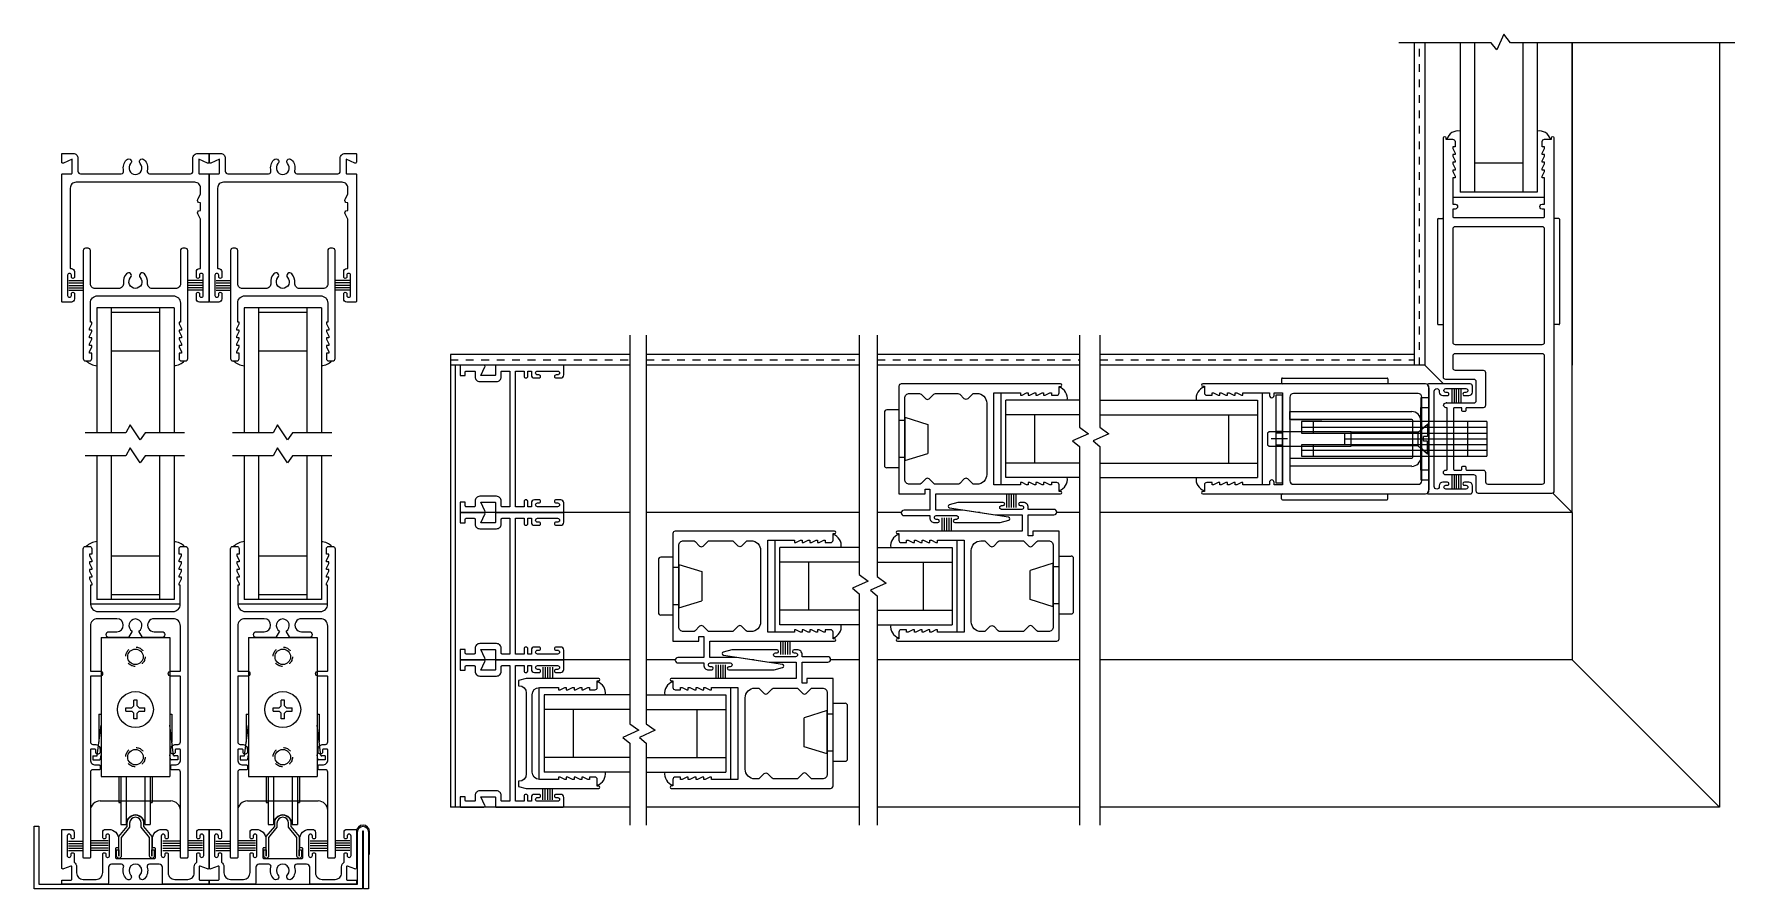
# Model space of a CAD drawing. Extents: x -67 to 139, y -71 to 26.
# Drawn here: x -66.85 to -44.82, y -11.69 to -0.61 of the extents above; entities that cross this region are included whole.
import ezdxf

# ---------------------------------------------------------------- set-up
doc = ezdxf.new("R2010")
doc.units = 0
doc.header["$MEASUREMENT"] = 0
doc.linetypes.add('HIDDEN', pattern=[0.075, 0.05, -0.025])
doc.layers.get('0').update_dxf_attribs({"linetype": 'CONTINUOUS'})
for name, color, linetype in [('DIM', 7, 'CONTINUOUS'), ('FRAME', 1, 'CONTINUOUS'), ('GLASS-VINYL', 7, 'CONTINUOUS'), ('HEM COVER', 4, 'CONTINUOUS'), ('MISC', 7, 'CONTINUOUS'), ('SASH', 5, 'CONTINUOUS'), ('SEAL', 7, 'CONTINUOUS'), ('SILL-PAN', 7, 'CONTINUOUS'), ('VENT', 5, 'CONTINUOUS')]:
    doc.layers.add(name, color=color, linetype=linetype)

# ---------------------------------------------------------------- blocks, each defined once
blk = doc.blocks.new('A$C1D443341')
for p, q in [((0, 0.719), (0, 0.031)), ((0.188, 0.75), (0.031, 0.75)), ((0.188, 0.75), (0.188, 0)), ((0.264, 0.615), (0.188, 0.615)), ((0.264, 0.656), (0.562, 0.563)), ((0.264, 0.656), (0.264, 0.094)), ((0.562, 0.563), (0.562, 0.187)), ((0.188, 0), (0.031, 0)), ((0.264, 0.135), (0.188, 0.135)), ((0.264, 0.094), (0.562, 0.187))]:
    blk.add_line(p, q)
for centre, start, end in [((0.031, 0.719), 90, 180), ((0.031, 0.031), 180, 270)]:
    blk.add_arc(centre, 0.031, start, end)
blk = doc.blocks.new('3006 STD POST-INTERLOCKER')
for points in [[(-2.074, -0.666), (-2.074, -0.58, -0.414214), (-2.043, -0.55), (-1.974, -0.55), (-1.974, -0.58), (-1.954, -0.58), (-1.894, -0.55), (-1.874, -0.55), (-1.874, -0.58), (-1.854, -0.58), (-1.794, -0.55), (-1.774, -0.55), (-1.774, -0.58), (-1.754, -0.58), (-1.694, -0.55), (-1.674, -0.55), (-1.674, -0.58), (-1.654, -0.58), (-1.594, -0.55), (-1.574, -0.55), (-1.574, -0.58), (-1.231, -0.58), (-1.231, 0.61), (-1.574, 0.61), (-1.574, 0.581), (-1.594, 0.581), (-1.654, 0.61), (-1.674, 0.61), (-1.674, 0.581), (-1.694, 0.581), (-1.754, 0.61), (-1.774, 0.61), (-1.774, 0.581), (-1.794, 0.581), (-1.854, 0.61), (-1.874, 0.61), (-1.874, 0.581), (-1.894, 0.581), (-1.954, 0.61), (-1.974, 0.61), (-1.974, 0.581), (-2.043, 0.581, -0.414214), (-2.074, 0.611), (-2.074, 0.696), (-2.094, 0.696, -0.999996), (-2.094, 0.728), (-0.031, 0.728, -0.414214), (0, 0.697), (0, -0.697), (-0.338, -0.697), (-0.338, -0.635), (-0.4, -0.635), (-0.4, -0.908), (-0.066, -0.908, -1), (-0.066, -0.979), (-0.4, -0.979), (-0.4, -1.006, -0.414214), (-0.462, -1.068), (-0.504, -1.068, -1), (-0.504, -1.028), (-0.484, -1.028, 0.999996), (-0.484, -0.979), (-0.744, -0.979, 1.000003), (-0.744, -1.028), (-0.724, -1.028, -0.999994), (-0.724, -1.068), (-1.312, -1.068), (-1.422, -1.039, -0.811415), (-1.42, -1), (-0.828, -0.908), (-0.478, -0.908), (-0.478, -0.697), (-2.094, -0.697, -0.999996), (-2.094, -0.666), (-2.074, -0.666)], [(-0.891, 0.535), (-0.96, 0.604), (-1.012, 0.604, 0.414214), (-1.137, 0.479), (-1.137, -0.447, 0.414214), (-1.012, -0.572), (-0.973, -0.572, 0.198912), (-0.951, -0.563), (-0.891, -0.504, -0.414214), (-0.847, -0.504), (-0.787, -0.563, 0.198912), (-0.765, -0.572), (-0.473, -0.572, 0.198912), (-0.451, -0.563), (-0.391, -0.504, -0.414214), (-0.347, -0.504), (-0.287, -0.563, 0.198912), (-0.265, -0.572), (-0.138, -0.572, 0.414214), (-0.076, -0.51), (-0.076, 0.542, 0.414214), (-0.138, 0.604), (-0.265, 0.604, 0.198912), (-0.287, 0.594), (-0.347, 0.535, -0.414214), (-0.391, 0.535), (-0.451, 0.594, 0.198912), (-0.473, 0.604), (-0.765, 0.604, 0.198912), (-0.787, 0.594), (-0.847, 0.535)]]:
    blk.add_lwpolyline(points, format="xyb")
blk.add_arc((-0.869, 0.557), 0.031, 225.0005, 315.0002)
blk = doc.blocks.new('FW1020 STD SILL')
blk.add_lwpolyline([(0.075, 0.457, 1), (-0.075, 0.457), (-0.075, 0.402), (-0.184, 0.272), (-0.184, 0.03, -1), (-0.244, 0.03), (-0.244, 0.109), (-0.214, 0.109), (-0.214, 0.027), (-0.214, 0.283), (-0.105, 0.413), (-0.105, 0.457, -1), (0.105, 0.457), (0.105, 0.413), (0.214, 0.283), (0.214, 0.027), (0.214, 0.109), (0.244, 0.109), (0.244, 0.03, -1), (0.184, 0.03), (0.184, 0.272), (0.075, 0.402)], format="xyb", close=True)
blk = doc.blocks.new('3046 MS HEAD SINGLE TRACK')
blk.add_lwpolyline([(1.76, 1.095), (1.898, 1.095, -0.414214), (1.908, 1.085), (1.908, 0.982, -0.546624), (1.885, 0.968), (1.773, 1.02), (1.773, 0.842, 0.414214), (1.783, 0.831), (1.898, 0.831, -0.414214), (1.908, 0.822), (1.908, -0.821, -0.414214), (1.898, -0.831), (1.783, -0.831, -0.414214), (1.743, -0.791), (1.743, -0.724, -0.414214), (1.762, -0.704), (1.764, -0.704, -0.414214), (1.783, -0.724), (1.783, -0.745, 0.414214), (1.807, -0.769), (1.808, -0.769, 0.414214), (1.833, -0.745), (1.833, -0.484, 0.414214), (1.808, -0.459), (1.807, -0.459, 0.414214), (1.783, -0.484), (1.783, -0.505, -0.414214), (1.764, -0.524), (1.763, -0.524, -0.414214), (1.743, -0.504), (1.743, -0.437, -0.414214), (1.783, -0.397), (1.788, -0.397, 0.414214), (1.798, -0.387), (1.798, 0.245), (1.76, 0.31, -0.57735), (1.786, 0.355), (1.798, 0.355), (1.798, 0.455), (1.786, 0.455, -0.57735), (1.76, 0.5), (1.798, 0.566), (1.798, 0.646, 0.414214), (1.723, 0.721), (0.185, 0.721, 0.414214), (0.11, 0.646), (0.11, -0.387, 0.414214), (0.12, -0.397), (0.125, -0.397, -0.414214), (0.165, -0.437), (0.165, -0.504, -0.414214), (0.145, -0.524), (0.144, -0.524, -0.414214), (0.125, -0.505), (0.125, -0.484, 0.414214), (0.1, -0.459), (0.099, -0.459, 0.414214), (0.075, -0.484), (0.075, -0.745, 0.414214), (0.099, -0.769), (0.1, -0.769, 0.414214), (0.125, -0.745), (0.125, -0.724, -0.414214), (0.144, -0.704), (0.145, -0.704, -0.414214), (0.165, -0.724), (0.165, -0.791, -0.414214), (0.125, -0.831), (0.01, -0.831, -0.414214), (0, -0.821), (0, 0.822, -0.414214), (0.01, 0.831), (0.125, 0.831, 0.414214), (0.135, 0.842), (0.135, 1.02), (0.023, 0.968, -0.546624), (0, 0.982), (0, 1.085, -0.414214), (0.01, 1.095), (0.148, 1.095, -0.414214), (0.21, 1.033), (0.21, 0.863, 0.414214), (0.241, 0.831), (0.771, 0.831, 0.485225), (0.801, 0.87, -0.250378), (0.839, 1.013, -0.505732), (0.896, 1.007), (0.897, 1.006, -0.327538), (0.892, 0.963, 0.652778), (0.954, 0.823, 0.652778), (1.016, 0.963, -0.327538), (1.011, 1.006), (1.012, 1.007, -0.505732), (1.069, 1.013, -0.250378), (1.107, 0.87, 0.485225), (1.137, 0.831), (1.667, 0.831, 0.414214), (1.698, 0.863), (1.698, 1.033, -0.414214)], format="xyb", close=True)
blk = doc.blocks.new('3741 SINGLE TRACK SILL')
blk.add_lwpolyline([(0.518, 0), (0.364, 0, -0.414214), (0.354, 0.01), (0.354, 0.22, 0.414214), (0.314, 0.26), (0.255, 0.26), (0.187, 0.26, 0.499657), (0.158, 0.22, -0.259642), (0.123, 0.07, -1), (0.067, 0.12, 2.247229), (-0.057, 0.12, -1), (-0.113, 0.07, -0.259642), (-0.148, 0.22, 0.499657), (-0.177, 0.26), (-0.254, 0.26), (-0.304, 0.26, 0.414214), (-0.344, 0.22), (-0.344, 0.02, -0.414214), (-0.364, 0), (-0.513, 0), (-0.584, 0), (-0.939, 0, -0.414214), (-0.949, 0.01), (-0.949, 0.044, -0.414214), (-0.939, 0.054), (-0.829, 0.054, 0.414214), (-0.819, 0.064), (-0.819, 0.225, 0.528549), (-0.833, 0.235), (-0.927, 0.198, -0.528549), (-0.949, 0.212), (-0.949, 0.302), (-0.949, 0.7, -0.414214), (-0.939, 0.71), (-0.829, 0.71, -0.414214), (-0.789, 0.67), (-0.789, 0.608, -0.414214), (-0.809, 0.588), (-0.81, 0.588, -0.414214), (-0.829, 0.608), (-0.829, 0.624, 0.414214), (-0.854, 0.648), (-0.855, 0.648, 0.414214), (-0.879, 0.624), (-0.879, 0.373, 0.414214), (-0.855, 0.348), (-0.854, 0.348, 0.414214), (-0.829, 0.373), (-0.829, 0.389, -0.414214), (-0.81, 0.408), (-0.809, 0.408, -0.414214), (-0.789, 0.388), (-0.789, 0.285, -0.250492), (-0.757, 0.225), (-0.757, 0.147, 0.414214), (-0.672, 0.062), (-0.58, 0.062), (-0.504, 0.062, 0.406851), (-0.419, 0.15), (-0.419, 0.334), (-0.419, 0.388, -0.414214), (-0.399, 0.408), (-0.398, 0.408, -0.414214), (-0.379, 0.389), (-0.379, 0.373, 0.414214), (-0.355, 0.348), (-0.354, 0.348, 0.414214), (-0.329, 0.373), (-0.329, 0.624, 0.414214), (-0.354, 0.648), (-0.355, 0.648, 0.414214), (-0.379, 0.624), (-0.379, 0.608, -0.414214), (-0.398, 0.588), (-0.399, 0.588, -0.414214), (-0.419, 0.608), (-0.419, 0.67, -0.414214), (-0.379, 0.71), (-0.356, 0.71), (-0.339, 0.71, -0.414214), (-0.214, 0.585), (-0.214, 0.48, -0.414214), (-0.224, 0.47), (-0.244, 0.47, 0.414214), (-0.254, 0.46), (-0.254, 0.345, 0.414214), (-0.244, 0.335), (0.254, 0.335, 0.414214), (0.264, 0.345), (0.264, 0.46, 0.414214), (0.254, 0.47), (0.234, 0.47, -0.414214), (0.224, 0.48), (0.224, 0.585, -0.414214), (0.349, 0.71), (0.356, 0.71), (0.389, 0.71, -0.414214), (0.429, 0.67), (0.429, 0.608, -0.414214), (0.409, 0.588), (0.408, 0.588, -0.414214), (0.389, 0.608), (0.389, 0.624, 0.414214), (0.364, 0.648), (0.363, 0.648, 0.414214), (0.339, 0.624), (0.339, 0.373, 0.414214), (0.363, 0.348), (0.364, 0.348, 0.414214), (0.389, 0.373), (0.389, 0.389, -0.414214), (0.408, 0.408), (0.409, 0.408, -0.414214), (0.429, 0.388), (0.429, 0.334), (0.429, 0.147, 0.414214), (0.514, 0.062), (0.584, 0.062), (0.682, 0.062, 0.414214), (0.767, 0.147), (0.767, 0.225, -0.250492), (0.799, 0.285), (0.799, 0.388, -0.414214), (0.819, 0.408), (0.819, 0.408, -0.414214), (0.839, 0.389), (0.839, 0.373, 0.414214), (0.863, 0.348), (0.864, 0.348, 0.414214), (0.889, 0.373), (0.889, 0.624, 0.414214), (0.864, 0.648), (0.863, 0.648, 0.414214), (0.839, 0.624), (0.839, 0.608, -0.414214), (0.819, 0.588), (0.818, 0.588, -0.414214), (0.799, 0.608), (0.799, 0.67, -0.414214), (0.839, 0.71), (0.949, 0.71, -0.414214), (0.959, 0.7), (0.959, 0.302), (0.959, 0.212, -0.528549), (0.937, 0.198), (0.843, 0.235, 0.528549), (0.829, 0.225), (0.829, 0.064, 0.414214), (0.839, 0.054), (0.949, 0.054, -0.414214), (0.959, 0.044), (0.959, 0.01, -0.414214), (0.949, 0), (0.614, 0)], format="xyb", close=True)
blk = doc.blocks.new('3709 B-RAIL')
blk.add_line((-0.458, -2.273), (0.458, -2.273))
blk.add_lwpolyline([(0.489, 0.087), (0.242, 0.087, 1.000001), (0.242, -0.081), (0.343, -0.081, -1), (0.343, -0.156), (0.09, -0.156), (0.042, -0.073, 0.767327), (0, 0.084, 0.767327), (-0.042, -0.073), (-0.09, -0.156), (-0.342, -0.156, -1), (-0.342, -0.081), (-0.241, -0.081, 0.999999), (-0.241, 0.087), (-0.489, 0.087, 0.414214), (-0.583, -0.007), (-0.583, -0.583, 0.414214), (-0.573, -0.593), (-0.456, -0.593, -1), (-0.456, -0.655), (-0.573, -0.655, 0.414214), (-0.583, -0.665), (-0.583, -1.441), (-0.583, -1.485), (-0.583, -1.509, 0.414214), (-0.552, -1.54), (-0.525, -1.54, -0.414214), (-0.458, -1.607), (-0.458, -1.639, -0.414214), (-0.484, -1.665), (-0.489, -1.665, -0.414214), (-0.515, -1.639), (-0.515, -1.612, 0.414214), (-0.525, -1.602), (-0.573, -1.602, 0.414214), (-0.583, -1.612), (-0.583, -1.74, 0.414214), (-0.516, -1.807), (-0.477, -1.807), (-0.468, -1.807, -0.414214), (-0.458, -1.817), (-0.458, -1.859, -0.414214), (-0.468, -1.869), (-0.552, -1.869, 0.414214), (-0.583, -1.9), (-0.583, -1.917), (-0.583, -1.967), (-0.583, -3.003, -0.414214), (-0.593, -3.013), (-0.667, -3.013, -0.414214), (-0.677, -3.003), (-0.677, 0.993, -0.414214), (-0.646, 1.024), (-0.595, 1.024, -0.414214), (-0.565, 0.994), (-0.565, 0.924), (-0.595, 0.924), (-0.595, 0.904), (-0.565, 0.844), (-0.565, 0.824), (-0.595, 0.824), (-0.595, 0.804), (-0.565, 0.744), (-0.565, 0.724), (-0.595, 0.724), (-0.595, 0.704), (-0.565, 0.644), (-0.565, 0.624), (-0.595, 0.624), (-0.595, 0.604), (-0.565, 0.544), (-0.565, 0.524), (-0.58, 0.524), (-0.58, 0.275, 0.414214), (-0.486, 0.181), (0, 0.181), (0.486, 0.181, 0.414214), (0.58, 0.275), (0.58, 0.524), (0.565, 0.524), (0.565, 0.544), (0.595, 0.604), (0.595, 0.624), (0.565, 0.624), (0.565, 0.644), (0.595, 0.704), (0.595, 0.724), (0.565, 0.724), (0.565, 0.744), (0.595, 0.804), (0.595, 0.824), (0.565, 0.824), (0.565, 0.844), (0.595, 0.904), (0.595, 0.924), (0.565, 0.924), (0.565, 0.994, -0.414214), (0.595, 1.024), (0.646, 1.024, -0.414214), (0.677, 0.993), (0.677, -3.003, -0.414214), (0.667, -3.013), (0.593, -3.013, -0.414214), (0.583, -3.003), (0.583, -1.9, 0.414214), (0.552, -1.869), (0.468, -1.869, -0.414214), (0.458, -1.859), (0.458, -1.817, -0.414214), (0.468, -1.807), (0.477, -1.807), (0.516, -1.807, 0.414214), (0.583, -1.74), (0.583, -1.612, 0.414214), (0.573, -1.602), (0.525, -1.602, 0.414214), (0.515, -1.612), (0.515, -1.639, -0.414214), (0.489, -1.665), (0.484, -1.665, -0.414214), (0.458, -1.639), (0.458, -1.607, -0.414214), (0.525, -1.54), (0.552, -1.54, 0.414214), (0.583, -1.509), (0.583, -0.665, 0.414214), (0.573, -0.655), (0.456, -0.655, -1), (0.456, -0.593), (0.573, -0.593, 0.414214), (0.583, -0.583), (0.583, -0.007, 0.414214)], format="xyb", close=True)
for centre, start, end in [((-0.458, -2.398), 90, 180), ((0.458, -2.398), 0, 90)]:
    blk.add_arc(centre, 0.125, start, end)
blk = doc.blocks.new('3004 STD TOP-RAIL')
at = {"color": 5}
blk.add_lwpolyline([(-0.116, 0.106), (-0.116, 0.106, 0.216769), (-0.156, -0.018, -0.448133), (-0.218, -0.087), (-0.521, -0.087, -0.414214), (-0.583, -0.025), (-0.583, 0.405, 0.414214), (-0.614, 0.436), (-0.646, 0.436, 0.414214), (-0.677, 0.405), (-0.677, -0.993, 0.414214), (-0.646, -1.024), (-0.596, -1.024, 0.414214), (-0.565, -0.993), (-0.565, -0.924), (-0.595, -0.924), (-0.595, -0.904), (-0.565, -0.844), (-0.565, -0.824), (-0.595, -0.824), (-0.595, -0.804), (-0.565, -0.744), (-0.565, -0.724), (-0.595, -0.724), (-0.595, -0.704), (-0.565, -0.644), (-0.565, -0.624), (-0.595, -0.624), (-0.595, -0.604), (-0.565, -0.544), (-0.565, -0.524), (-0.583, -0.524), (-0.583, -0.275, -0.414214), (-0.489, -0.181), (0, -0.181), (0.489, -0.181, -0.414214), (0.583, -0.275), (0.583, -0.524), (0.565, -0.524), (0.565, -0.544), (0.595, -0.604), (0.595, -0.624), (0.565, -0.624), (0.565, -0.644), (0.595, -0.704), (0.595, -0.724), (0.565, -0.724), (0.565, -0.744), (0.595, -0.804), (0.595, -0.824), (0.565, -0.824), (0.565, -0.844), (0.595, -0.904), (0.595, -0.924), (0.565, -0.924), (0.565, -0.993, 0.414214), (0.596, -1.024), (0.646, -1.024, 0.414214), (0.677, -0.993), (0.677, 0.405, 0.414214), (0.646, 0.436), (0.614, 0.436, 0.414214), (0.583, 0.405), (0.583, -0.025, -0.414214), (0.521, -0.087), (0.218, -0.087, -0.448133), (0.156, -0.018, 0.216769), (0.116, 0.106, 0.999998), (0.062, 0.057, -0.651692), (0, -0.084, -0.651692), (-0.062, 0.057, 0.999998), (-0.116, 0.106), (-0.116, 0.106)], format="xyb", dxfattribs=at)
blk = doc.blocks.new('A$C27021910')
blk.add_lwpolyline([(1.364, 0.239), (1.364, 0.499, 1), (1.314, 0.499), (1.314, 0.479, -1.000009), (1.274, 0.479), (1.274, 0.538, -0.414214), (1.32, 0.584), (1.395, 0.584, -0.414214), (1.426, 0.553), (1.426, 0.015, -0.650938), (1.401, 0.004, 0.186452), (1.359, 0.02), (0.713, 0.02), (0.067, 0.02, 0.186452), (0.025, 0.004, -0.650938), (0, 0.015), (0, 0.553, -0.414214), (0.031, 0.584), (0.106, 0.584, -0.414214), (0.152, 0.538), (0.152, 0.479, -1.000009), (0.112, 0.479), (0.112, 0.499, 1), (0.062, 0.499), (0.062, 0.239, 1), (0.112, 0.239), (0.112, 0.259, -1.000009), (0.152, 0.259), (0.152, 0.2, -0.414214), (0.106, 0.154), (0.095, 0.154, 1), (0.095, 0.088), (1.331, 0.088, 1), (1.331, 0.154), (1.32, 0.154, -0.414214), (1.274, 0.2), (1.274, 0.259, -1.000009), (1.314, 0.259), (1.314, 0.239, 1), (1.364, 0.239)], format="xyb")
blk = doc.blocks.new('A$C0C6B714B')
at = {"layer": 'SEAL'}
for p, q in [((0.0611, 0.1087), (0.0176, 0.1087)), ((0.0611, 0.1012), (0.0176, 0.1012)), ((0.0611, 0.0937), (0.0176, 0.0937)), ((0.0611, 0.0862), (0.0176, 0.0862)), ((0.0611, 0.0787), (0.0176, 0.0787)), ((0.3402, 0.1087), (0.2967, 0.1087)), ((0.3402, 0.1012), (0.2967, 0.1012)), ((0.3402, 0.0937), (0.2967, 0.0937)), ((0.3402, 0.0862), (0.2967, 0.0862)), ((0.3402, 0.0787), (0.2967, 0.0787))]:
    blk.add_line(p, q, dxfattribs=at)
at = {"layer": 'SASH', "xscale": 0.25, "yscale": 0.25, "zscale": 0.25}
blk.add_blockref('A$C27021910', (0, 0), dxfattribs=at)
blk = doc.blocks.new('STD ROLLER(1070SERIES)_FW-1040')
for p, q in [((-0.445, 2.299), (-0.445, 0.499)), ((-0.445, 2.299), (0.445, 2.299)), ((0.445, 2.299), (0.445, 0.499)), ((-0.123, 1.389), (-0.048, 1.389)), ((-0.123, 1.344), (-0.123, 1.389)), ((-0.123, 1.344), (-0.048, 1.344)), ((-0.048, 1.389), (-0.022, 1.414)), ((-0.022, 1.318), (-0.048, 1.344)), ((-0.022, 1.414), (-0.022, 1.489)), ((0.022, 1.489), (-0.022, 1.489)), ((0.022, 1.414), (0.022, 1.489)), ((0.048, 1.389), (0.022, 1.414)), ((0.022, 1.318), (0.048, 1.344)), ((0.048, 1.389), (0.123, 1.389)), ((0.048, 1.344), (0.123, 1.344)), ((0.123, 1.344), (0.123, 1.389)), ((-0.494, 0.772), (-0.445, 1.164)), ((-0.472, 1.306), (-0.472, 0.944)), ((-0.022, 1.244), (-0.022, 1.318)), ((0.022, 1.244), (-0.022, 1.244)), ((0.022, 1.244), (0.022, 1.318)), ((0.494, 0.772), (0.445, 1.164)), ((0.473, 1.306), (0.473, 0.944)), ((-0.55, 0.764), (-0.55, 0.714)), ((-0.55, 0.764), (-0.504, 0.764)), ((-0.55, 0.714), (-0.462, 0.714)), ((-0.452, 0.722), (-0.445, 0.777)), ((0.452, 0.722), (0.445, 0.777)), ((0.55, 0.714), (0.462, 0.714)), ((0.55, 0.764), (0.504, 0.764)), ((0.55, 0.764), (0.55, 0.714)), ((-0.445, 0.499), (0.445, 0.499)), ((-0.217, 0.499), (-0.217, 0.162)), ((-0.19, 0.499), (-0.19, -0.122)), ((-0.122, 0.499), (-0.122, -0.122)), ((0.122, 0.499), (0.122, -0.122)), ((0.19, 0.499), (0.19, -0.122)), ((0.217, 0.499), (0.217, 0.162)), ((-0.217, 0.162), (-0.19, 0.162)), ((0.19, 0.162), (0.217, 0.162)), ((-0.19, -0.122), (-0.122, -0.122)), ((0.122, -0.122), (0.19, -0.122))]:
    blk.add_line(p, q)
at = {"color": 7}
for p, q in [((-0.472, 1.306), (-0.445, 1.306)), ((0.445, 1.306), (0.473, 1.306))]:
    blk.add_line(p, q, dxfattribs=at)
at = {"linetype": 'HIDDEN'}
for centre in [(0, 2.049), (0, 0.749)]:
    blk.add_circle(centre, 0.125, dxfattribs=at)
for centre, radius in [((0, 2.049), 0.1), ((0, 1.366), 0.232), ((0, 0.749), 0.1)]:
    blk.add_circle(centre, radius)
for centre, radius, start, end in [((-0.504, 0.774), 0.01, 270, 352.875), ((-0.462, 0.724), 0.01, 270, 352.875), ((0.462, 0.724), 0.01, 187.125, 270), ((0.504, 0.774), 0.01, 187.125, 270), ((0, -0.122), 0.122, 0, 180)]:
    blk.add_arc(centre, radius, start, end)
blk = doc.blocks.new('3048 INT JAMB')
blk.add_lwpolyline([(-0.075, 0.879), (-0.075, -0.879), (-0.175, -0.879, -0.4142136), (-0.185, -0.869), (-0.185, -0.804, 0.4142136), (-0.245, -0.744), (-0.463, -0.744, 0.4142136), (-0.523, -0.804), (-0.523, -0.869, -0.4142136), (-0.533, -0.879), (-0.64, -0.879, -0.4142136), (-0.65, -0.869), (-0.65, -0.829, 0.4142136), (-0.66, -0.819), (-0.708, -0.819, 0.4142136), (-0.718, -0.829), (-0.718, -0.944, 0.4142136), (-0.708, -0.954), (-0.411, -0.954, 0.5466243), (-0.3965, -0.9313), (-0.448, -0.819), (-0.27, -0.819, -0.4142136), (-0.26, -0.829), (-0.26, -0.944, 0.4142136), (-0.25, -0.954), (0.615, -0.954, 0.4142136), (0.625, -0.944), (0.625, -0.829, 0.4142136), (0.585, -0.789), (0.525, -0.789, 0.4142136), (0.505, -0.809), (0.505, -0.809, 0.4142136), (0.525, -0.829), (0.5455, -0.829, -0.4142136), (0.57, -0.8535), (0.57, -0.8545, -0.4142136), (0.5455, -0.879), (0.2845, -0.879, -0.4142136), (0.26, -0.8545), (0.26, -0.8535, -0.4142136), (0.2845, -0.829), (0.305, -0.829, 0.4142136), (0.325, -0.809), (0.325, -0.8085, 0.4142136), (0.3055, -0.789), (0.245, -0.789, 0.4142136), (0.205, -0.829), (0.205, -0.879), (0.16, -0.879), (0.16, -0.814, 0.4142136), (0.135, -0.789), (0.1345, -0.789, 0.4142136), (0.11, -0.8135), (0.11, -0.879), (0, -0.879), (0, 0.879), (0.11, 0.879), (0.11, 0.8135, 0.4142136), (0.1345, 0.789), (0.135, 0.789, 0.4142136), (0.16, 0.814), (0.16, 0.879), (0.205, 0.879), (0.205, 0.829, 0.4142136), (0.245, 0.789), (0.3055, 0.789, 0.4142136), (0.325, 0.8085), (0.325, 0.809, 0.4142136), (0.305, 0.829), (0.2845, 0.829, -0.4142136), (0.26, 0.8535), (0.26, 0.8545, -0.4142136), (0.2845, 0.879), (0.5455, 0.879, -0.4142136), (0.57, 0.8545), (0.57, 0.8535, -0.4142136), (0.5455, 0.829), (0.525, 0.829, 0.4142136), (0.505, 0.809, 0.4142136), (0.525, 0.789), (0.585, 0.789, 0.4142136), (0.625, 0.829), (0.625, 0.944, 0.4142136), (0.615, 0.954), (-0.25, 0.954, 0.4142136), (-0.26, 0.944), (-0.26, 0.829, -0.4142136), (-0.27, 0.819), (-0.448, 0.819), (-0.3965, 0.9313, 0.5466243), (-0.411, 0.954), (-0.708, 0.954, 0.4142136), (-0.718, 0.944), (-0.718, 0.829, 0.4142136), (-0.708, 0.819), (-0.66, 0.819, 0.4142136), (-0.65, 0.829), (-0.65, 0.869, -0.4142136), (-0.64, 0.879), (-0.533, 0.879, -0.4142136), (-0.523, 0.869), (-0.523, 0.804, 0.4142136), (-0.463, 0.744), (-0.245, 0.744, 0.4142136), (-0.185, 0.804), (-0.185, 0.869, -0.4142136), (-0.175, 0.879)], format="xyb", close=True)
blk = doc.blocks.new('Archetype-Narrow-Latch_Lead-Stile')
at = {"color": 7, "linetype": 'Continuous', "lineweight": 15}
for p, q in [((-2.162, 0.778), (-2.162, 0.723)), ((-2.152, 0.788), (-2.037, 0.788)), ((-2.037, 0.788), (-0.912, 0.788)), ((-0.912, 0.788), (-0.797, 0.788)), ((-0.787, 0.778), (-0.787, 0.723)), ((-0.254, 0.53), (-0.36, 0.53)), ((-0.36, 0.53), (-0.36, 0.405)), ((-0.254, 0.405), (-0.254, 0.53)), ((-2.055, 0.25), (-2.055, 0.355)), ((-2.055, 0.355), (-0.478, 0.355)), ((-0.478, 0.25), (-2.055, 0.25)), ((-2.04, 0.25), (-1.641, 0.25)), ((0.497, 0.225), (-1.903, 0.225)), ((-1.903, 0.225), (-1.903, 0.075)), ((-1.753, 0.225), (-1.753, 0.075)), ((-0.465, -0.237), (-0.465, 0.236)), ((-0.36, 0.405), (-0.254, 0.405)), ((-0.36, -0.405), (-0.36, 0.405)), ((-0.254, -0.405), (-0.254, 0.405)), ((0.248, -0.225), (0.248, 0.225)), ((0.497, 0.225), (0.497, -0.225)), ((-1.903, 0.15), (0.497, 0.15)), ((-1.903, 0.075), (0.497, 0.075)), ((0.497, -0.075), (-1.903, -0.075)), ((-1.903, -0.075), (-1.903, -0.225)), ((0.497, -0.15), (-1.903, -0.15)), ((-1.753, -0.075), (-1.753, -0.225)), ((-1.35, 0), (0.497, 0)), ((-2.055, -0.25), (-0.478, -0.25)), ((-2.055, -0.25), (-2.055, -0.355)), ((-0.478, -0.355), (-2.055, -0.355)), ((-2.04, -0.25), (-1.641, -0.25)), ((-1.903, -0.225), (0.497, -0.225)), ((-0.254, -0.405), (-0.36, -0.405)), ((-0.36, -0.405), (-0.36, -0.53)), ((-0.254, -0.53), (-0.254, -0.405)), ((-0.36, -0.53), (-0.254, -0.53)), ((-2.162, -0.778), (-2.162, -0.723)), ((-2.152, -0.788), (-2.037, -0.788)), ((-2.037, -0.788), (-0.912, -0.788)), ((-0.912, -0.788), (-0.797, -0.788)), ((-0.787, -0.778), (-0.787, -0.723))]:
    blk.add_line(p, q, dxfattribs=at)
at = {"ltscale": 0.3}
blk.add_line((-2.088, 0), (-2.298, 0), dxfattribs=at)
at = {"ltscale": 0.5}
for p, q in [((-2.149, 0.095), (-2.238, 0.095)), ((-2.223, 0.08), (-2.238, 0.095)), ((-2.223, 0.08), (-2.163, 0.08)), ((-2.163, 0.08), (-2.149, 0.095)), ((-0.347, 0.125), (-0.254, 0.205)), ((-2.238, -0.095), (-2.223, -0.08)), ((-2.149, -0.095), (-2.238, -0.095)), ((-2.163, -0.08), (-2.223, -0.08)), ((-2.149, -0.095), (-2.163, -0.08)), ((-0.254, -0.206), (-0.347, -0.125))]:
    blk.add_line(p, q, dxfattribs=at)
for p, q in [((-1.35, 0.075), (-1.35, -0.075)), ((-0.394, 0.089), (-1.263, 0.089)), ((-0.394, 0.089), (-0.272, 0.192)), ((-0.394, -0.089), (-0.394, 0.089)), ((-0.325, -0.03), (-0.325, 0.03)), ((-0.272, 0.03), (-0.325, 0.03)), ((-0.272, 0.192), (-0.272, 0.03)), ((-0.394, -0.089), (-1.263, -0.089)), ((-0.394, -0.089), (-0.272, -0.193)), ((-0.272, -0.03), (-0.325, -0.03)), ((-0.272, -0.193), (-0.272, -0.03))]:
    blk.add_line(p, q)
at = {"color": 5}
for points in [[(-2.863, -0.565), (-2.883, -0.565), (-2.943, -0.595), (-2.963, -0.595), (-2.963, -0.565), (-2.983, -0.565), (-3.043, -0.595), (-3.063, -0.595), (-3.063, -0.565), (-3.132, -0.565, 0.414214), (-3.163, -0.596), (-3.163, -0.681), (-3.183, -0.681, 0.999996), (-3.183, -0.713), (-3.163, -0.713), (-0.3, -0.713, 0.414214), (-0.254, -0.667), (-0.254, 0.667, 0.414214), (-0.3, 0.713), (-3.163, 0.713), (-3.183, 0.713, 0.999996), (-3.183, 0.681), (-3.163, 0.681), (-3.163, 0.596, 0.414214), (-3.132, 0.565), (-3.063, 0.565), (-3.063, 0.595), (-3.043, 0.595), (-2.983, 0.565), (-2.963, 0.565), (-2.963, 0.595), (-2.943, 0.595), (-2.883, 0.565), (-2.863, 0.565), (-2.863, 0.595), (-2.843, 0.595), (-2.783, 0.565), (-2.763, 0.565), (-2.763, 0.595), (-2.743, 0.595), (-2.683, 0.565), (-2.663, 0.565), (-2.663, 0.595), (-2.32, 0.595), (-2.32, 0.563, 1.000005), (-2.259, 0.563), (-2.259, 0.595), (-2.149, 0.595), (-2.149, -0.595), (-2.259, -0.595), (-2.259, -0.563, 0.999996), (-2.32, -0.563), (-2.32, -0.595), (-2.663, -0.595), (-2.663, -0.565), (-2.683, -0.565), (-2.743, -0.595), (-2.763, -0.595), (-2.763, -0.565), (-2.783, -0.565), (-2.843, -0.595), (-2.863, -0.595)], [(-0.394, -0.588, 0.414214), (-0.348, -0.542), (-0.348, 0.542, 0.414214), (-0.394, 0.588), (-2.008, 0.588, 0.414214), (-2.055, 0.542), (-2.055, -0.542, 0.414214), (-2.008, -0.588)]]:
    blk.add_lwpolyline(points, format="xyb", close=True, dxfattribs=at)
for points in [[(-2.149, 0.568), (-2.238, 0.568), (-2.238, -0.568), (-2.149, -0.568)], [(-2.325, -0.093), (-1.263, -0.093), (-1.263, 0.093), (-2.325, 0.093), (-2.343, 0.075), (-2.343, -0.075)]]:
    blk.add_lwpolyline(points, close=True)
at = {"color": 7, "linetype": 'Continuous', "lineweight": 15}
for centre, radius, start, end in [((-2.152, 0.778), 0.01, 90, 180), ((-2.152, 0.723), 0.01, 180, 270), ((-0.797, 0.778), 0.01, 0, 90), ((-0.797, 0.723), 0.01, 270, 0), ((-0.478, 0.236), 0.118, 360, 90), ((-0.478, 0.236), 0.0135, 360, 90), ((-0.478, -0.237), 0.119, 270, 360), ((-0.478, -0.237), 0.0135, 270, 360), ((-2.152, -0.723), 0.01, 90, 180), ((-2.152, -0.778), 0.01, 180, 270), ((-0.797, -0.723), 0.01, 360, 90), ((-0.797, -0.778), 0.01, 270, 360)]:
    blk.add_arc(centre, radius, start, end, dxfattribs=at)

msp = doc.modelspace()

# ---------------------------------------------------------------- linework, layer by layer
for q in [(-46.9314, -0.72712), (-46.9314, -8.71951)]:
    msp.add_line((-46.9314, -6.81151), q)
at = {"color": 7, "linetype": 'Continuous', "lineweight": 15}
for p, q in [((-48.67539, -3.01238), (-48.67539, -3.12738)), ((-48.66539, -3.00238), (-48.61039, -3.00238)), ((-47.10539, -3.00238), (-47.16039, -3.00238)), ((-47.09539, -3.01238), (-47.09539, -3.12738)), ((-48.67539, -3.12738), (-48.67539, -4.25238)), ((-47.09539, -3.12738), (-47.09539, -4.25238)), ((-48.67539, -4.25238), (-48.67539, -4.36738)), ((-48.66539, -4.37738), (-48.61039, -4.37738)), ((-47.10539, -4.37738), (-47.16039, -4.37738)), ((-47.09539, -4.25238), (-47.09539, -4.36738))]:
    msp.add_line(p, q, dxfattribs=at)
at = {"color": 7}
for points in [[(-59.13613, -4.51242), (-59.13613, -9.54851), (-59.0219, -9.63277), (-59.22577, -9.72423), (-59.13613, -9.79851), (-59.13613, -10.8635)], [(-58.92312, -4.51242), (-58.92312, -9.54851), (-58.80889, -9.63277), (-59.01277, -9.72423), (-58.92312, -9.79851), (-58.92312, -10.8635)], [(-56.16445, -4.51242), (-56.16445, -7.6154), (-56.05022, -7.69967), (-56.2541, -7.79113), (-56.16445, -7.8654), (-56.16445, -10.8635)], [(-55.93173, -4.51242), (-55.93173, -7.64051), (-55.81749, -7.72477), (-56.02137, -7.81623), (-55.93173, -7.89051), (-55.93173, -10.8635)], [(-53.3127, -4.51242), (-53.3127, -5.7074), (-53.19847, -5.79167), (-53.40234, -5.88313), (-53.3127, -5.9574), (-53.3127, -10.8635)], [(-53.04787, -4.51242), (-53.04787, -5.7074), (-52.93363, -5.79167), (-53.13751, -5.88313), (-53.04787, -5.9574), (-53.04787, -10.8635)]]:
    msp.add_lwpolyline(points, dxfattribs=at)
at = {"color": 7, "linetype": 'Continuous', "lineweight": 15}
for centre, start, end in [((-48.66539, -3.01238), 90, 180), ((-48.61039, -3.01238), 0, 90), ((-47.16039, -3.01238), 90, 180), ((-47.10539, -3.01238), 0, 90), ((-48.66539, -4.36738), 180, 270), ((-48.61039, -4.36738), 270, 0), ((-47.16039, -4.36738), 180, 270), ((-47.10539, -4.36738), 270, 0)]:
    msp.add_arc(centre, 0.01, start, end, dxfattribs=at)
at = {"layer": 'DIM'}
for p, q in [((-48.97839, -0.72712), (-48.97839, -4.90351)), ((-48.83939, -0.72712), (-48.83939, -4.90351)), ((-46.93139, -0.72712), (-46.93139, -4.90351)), ((-45.02339, -0.72712), (-45.02339, -4.90351)), ((-59.13613, -4.76451), (-61.45967, -4.76451)), ((-56.16445, -4.76451), (-58.92312, -4.76451)), ((-53.3127, -4.76451), (-55.93173, -4.76451)), ((-48.97839, -4.76451), (-53.04787, -4.76451)), ((-48.83939, -4.76451), (-48.8394, -4.76451)), ((-59.13613, -4.90351), (-61.45967, -4.90351)), ((-56.16445, -4.90351), (-58.92312, -4.90351)), ((-53.3127, -4.90351), (-55.93173, -4.90351)), ((-48.83939, -4.90351), (-53.04787, -4.90351)), ((-59.13613, -6.81151), (-61.32467, -6.81151)), ((-56.16445, -6.81151), (-58.92312, -6.81151)), ((-55.62038, -6.81151), (-55.93173, -6.81151)), ((-54.60005, -6.81151), (-54.62937, -6.81151)), ((-53.3127, -6.81151), (-53.6091, -6.81151)), ((-46.9314, -6.81151), (-53.04787, -6.81151)), ((-59.13613, -8.71951), (-61.32467, -8.71951)), ((-58.54789, -8.71951), (-58.92312, -8.71951)), ((-57.52757, -8.71951), (-57.55688, -8.71951)), ((-56.16445, -8.71951), (-56.53661, -8.71951)), ((-53.3127, -8.71951), (-55.93173, -8.71951)), ((-46.9314, -8.71951), (-53.04787, -8.71951)), ((-59.13613, -10.62751), (-61.45967, -10.62751)), ((-56.16445, -10.62751), (-58.92312, -10.62751)), ((-53.3127, -10.62751), (-55.93173, -10.62751)), ((-45.0234, -10.62751), (-53.04787, -10.62751))]:
    msp.add_line(p, q, dxfattribs=at)
at = {"layer": 'GLASS-VINYL', "color": 7}
for p, q in [((-48.38538, -0.72712), (-48.38539, -2.66238)), ((-48.19788, -0.72712), (-48.19789, -2.66238)), ((-47.57288, -0.72712), (-47.57289, -2.66238)), ((-47.38538, -0.72712), (-47.38539, -2.66238)), ((-47.57289, -2.28738), (-48.19789, -2.28738)), ((-48.48039, -2.72738), (-47.29039, -2.72738)), ((-47.38539, -2.66238), (-48.38539, -2.66238)), ((-50.94461, -6.45251), (-50.94461, -5.26251)), ((-53.04787, -5.35752), (-51.00961, -5.35751)), ((-51.00961, -5.35751), (-51.00961, -6.35751)), ((-53.04787, -5.54502), (-51.00961, -5.54501)), ((-51.38461, -5.54501), (-51.38461, -6.17001)), ((-53.04787, -6.17002), (-51.00961, -6.17001)), ((-53.04787, -6.35752), (-51.00961, -6.35751))]:
    msp.add_line(p, q, dxfattribs=at)
at = {"layer": 'GLASS-VINYL'}
for p, q in [((-66.03867, -4.15994), (-66.03867, -5.7794)), ((-65.03867, -4.15994), (-66.03867, -4.15994)), ((-65.85117, -4.15994), (-65.85117, -5.7794)), ((-65.22617, -4.15994), (-65.22617, -5.7794)), ((-65.03867, -4.15994), (-65.03867, -5.7794)), ((-64.13067, -4.15994), (-64.13067, -5.7794)), ((-63.13067, -4.15994), (-64.13067, -4.15994)), ((-63.94317, -4.15994), (-63.94317, -5.7794)), ((-63.31817, -4.15994), (-63.31817, -5.7794)), ((-63.13067, -4.15994), (-63.13067, -5.7794)), ((-65.22617, -4.22194), (-65.85117, -4.22194)), ((-63.31817, -4.22194), (-63.94317, -4.22194)), ((-65.22617, -4.72294), (-65.85117, -4.72294)), ((-63.31817, -4.72294), (-63.94317, -4.72294)), ((-54.33024, -5.26251), (-54.33024, -6.45251)), ((-54.26524, -6.35751), (-54.26524, -5.35751)), ((-53.3127, -5.35751), (-54.26524, -5.35751)), ((-53.3127, -5.54501), (-54.26524, -5.54501)), ((-53.89024, -6.17001), (-53.89024, -5.54501)), ((-66.03867, -6.07639), (-66.03867, -7.93815)), ((-65.85117, -6.07639), (-65.85117, -7.93815)), ((-65.22617, -6.07639), (-65.22617, -7.93815)), ((-65.03867, -6.07639), (-65.03867, -7.93815)), ((-64.13067, -6.07639), (-64.13067, -7.93815)), ((-63.94317, -6.07639), (-63.94317, -7.93815)), ((-63.31817, -6.07639), (-63.31817, -7.93815)), ((-63.13067, -6.07639), (-63.13067, -7.93815)), ((-53.3127, -6.17001), (-54.26524, -6.17001)), ((-53.3127, -6.35751), (-54.26524, -6.35751)), ((-57.25775, -7.17051), (-57.25775, -8.36051)), ((-57.19275, -8.26551), (-57.19275, -7.26551)), ((-56.16445, -7.26551), (-57.19275, -7.26551)), ((-55.93173, -7.26551), (-54.96424, -7.26551)), ((-54.96424, -7.26551), (-54.96424, -8.26551)), ((-54.89924, -8.36051), (-54.89924, -7.17051)), ((-65.22617, -7.37515), (-65.85117, -7.37515)), ((-63.31817, -7.37515), (-63.94317, -7.37515)), ((-56.16445, -7.45301), (-57.19275, -7.45301)), ((-56.81775, -8.07801), (-56.81775, -7.45301)), ((-55.93173, -7.45301), (-54.96424, -7.45301)), ((-55.33924, -7.45301), (-55.33924, -8.07801)), ((-65.22617, -7.87615), (-65.85117, -7.87615)), ((-63.31817, -7.87615), (-63.94317, -7.87615)), ((-64.95863, -8.00015), (-66.11863, -8.00015)), ((-65.03867, -7.93815), (-66.03867, -7.93815)), ((-63.05063, -8.00015), (-64.21063, -8.00015)), ((-63.13067, -7.93815), (-64.13067, -7.93815)), ((-56.16445, -8.07801), (-57.19275, -8.07801)), ((-55.93173, -8.07801), (-54.96424, -8.07801)), ((-56.16445, -8.26551), (-57.19275, -8.26551)), ((-55.93173, -8.26551), (-54.96424, -8.26551)), ((-60.3113, -10.26851), (-60.3113, -9.07851)), ((-59.13613, -9.17351), (-60.2463, -9.17351)), ((-60.2463, -9.17351), (-60.2463, -10.17351)), ((-58.92312, -9.17351), (-57.89175, -9.17351)), ((-57.89175, -9.17351), (-57.89175, -10.17351)), ((-57.82675, -10.26851), (-57.82675, -9.07851)), ((-59.13613, -9.36101), (-60.2463, -9.36101)), ((-59.8713, -9.36101), (-59.8713, -9.98601)), ((-58.92312, -9.36101), (-57.89175, -9.36101)), ((-58.26675, -9.36101), (-58.26675, -9.98601)), ((-59.13613, -9.98601), (-60.2463, -9.98601)), ((-58.92312, -9.98601), (-57.89175, -9.98601)), ((-59.13613, -10.17351), (-60.2463, -10.17351)), ((-58.92312, -10.17351), (-57.89175, -10.17351))]:
    msp.add_line(p, q, dxfattribs=at)
for points in [[(-44.82484, -0.72712), (-47.73298, -0.72712), (-47.81724, -0.61289), (-47.9087, -0.81677), (-47.98298, -0.72712), (-49.17833, -0.72712)], [(-64.90425, -5.7794), (-65.4146, -5.7794), (-65.47827, -5.87166), (-65.60879, -5.67514), (-65.6646, -5.7794), (-66.19112, -5.7794)], [(-62.99625, -5.7794), (-63.5066, -5.7794), (-63.57027, -5.87166), (-63.70079, -5.67514), (-63.7566, -5.7794), (-64.28312, -5.7794)], [(-64.90328, -6.07639), (-65.41363, -6.07639), (-65.47731, -6.16865), (-65.60782, -5.97212), (-65.66363, -6.07639), (-66.19015, -6.07639)], [(-62.99528, -6.07639), (-63.50563, -6.07639), (-63.56931, -6.16865), (-63.69982, -5.97212), (-63.75563, -6.07639), (-64.28215, -6.07639)]]:
    msp.add_lwpolyline(points, dxfattribs=at)
at = {"layer": 'GLASS-VINYL', "color": 7}
for centre, start, end in [((-48.40992, -2.02045), 80.759725, 162.645774), ((-47.36086, -2.02045), 17.354236, 99.240285), ((-51.65154, -5.33298), 107.354236, 189.240285), ((-51.65154, -6.38204), 170.759725, 252.645774)]:
    msp.add_arc(centre, 0.15276, start, end, dxfattribs=at)
at = {"layer": 'GLASS-VINYL'}
for centre, radius, start, end in [((-66.02032, -4.69304), 0.2185, 224.935627, 265.182257), ((-65.05498, -4.69093), 0.2185, 274.280755, 314.252642), ((-64.11232, -4.69304), 0.2185, 224.935627, 265.182257), ((-63.14698, -4.69093), 0.2185, 274.280755, 314.252642), ((-53.6233, -5.33298), 0.15276, 350.75972, 72.645769), ((-53.6233, -6.38204), 0.15276, 287.354231, 9.24028), ((-66.02032, -7.40505), 0.2185, 94.817743, 135.064373), ((-65.05498, -7.40715), 0.2185, 45.747358, 85.719245), ((-64.11232, -7.40505), 0.2185, 94.817743, 135.064373), ((-63.14698, -7.40715), 0.2185, 45.747358, 85.719245), ((-56.55081, -7.24098), 0.15276, 350.75972, 72.645769), ((-55.60617, -7.24098), 0.15276, 107.354231, 189.24028), ((-56.55081, -8.29004), 0.15276, 287.354231, 9.24028), ((-55.60617, -8.29004), 0.15276, 170.75972, 252.645769), ((-59.60437, -9.14898), 0.15276, 350.75972, 72.645769), ((-58.53368, -9.14898), 0.15276, 107.354231, 189.24028), ((-59.60437, -10.19804), 0.15276, 287.354231, 9.24028), ((-58.53368, -10.19804), 0.15276, 170.75972, 252.645769)]:
    msp.add_arc(centre, radius, start, end, dxfattribs=at)
at = {"layer": 'HEM COVER'}
msp.add_lwpolyline([(-62.67663, -10.94565), (-62.67613, -11.23565), (-62.66113, -11.23565), (-62.66163, -10.94565, -1), (-62.52163, -10.94565), (-62.52213, -11.23565), (-62.50713, -11.23565), (-62.50663, -10.94565, 1)], format="xyb", close=True, dxfattribs=at)
at = {"layer": 'MISC'}
for p, q in [((-48.59839, -5.14451), (-48.83939, -4.90351)), ((-46.9314, -6.81151), (-47.18393, -6.55897)), ((-45.0234, -10.62751), (-46.9314, -8.71951))]:
    msp.add_line(p, q, dxfattribs=at)
at = {"layer": 'SASH'}
for points in [[(-48.55766, -5.39133), (-48.56666, -5.39133), (-48.20553, -5.39133, 0.41421356), (-48.17553, -5.36133), (-48.17553, -5.11728, 0.41421356), (-48.20553, -5.08728), (-48.57039, -5.08728, -0.41421356), (-48.60039, -5.05728), (-48.60039, -1.97488), (-48.60039, -1.95488, -0.99999571), (-48.56839, -1.95488), (-48.56839, -1.97488), (-48.48139, -1.97488, -0.41421356), (-48.45039, -2.00588), (-48.45039, -2.07488), (-48.48039, -2.07488), (-48.48039, -2.09488), (-48.45039, -2.15488), (-48.45039, -2.17488), (-48.48039, -2.17488), (-48.48039, -2.19488), (-48.45039, -2.25488), (-48.45039, -2.27488), (-48.48039, -2.27488), (-48.48039, -2.29488), (-48.45039, -2.35488), (-48.45039, -2.37488), (-48.48039, -2.37488), (-48.48039, -2.39488), (-48.45039, -2.45488), (-48.45039, -2.47488), (-48.48039, -2.47488), (-48.48039, -2.81788), (-48.44839, -2.81788, -0.99999621), (-48.44839, -2.87988), (-48.48039, -2.87988), (-48.48039, -2.97988, 0.41421356), (-48.47039, -2.98988), (-47.30039, -2.98988, 0.41421356), (-47.29039, -2.97988), (-47.29039, -2.87988), (-47.32239, -2.87988, -1.00000475), (-47.32239, -2.81788), (-47.29039, -2.81788), (-47.29039, -2.47488), (-47.32039, -2.47488), (-47.32039, -2.45488), (-47.29039, -2.39488), (-47.29039, -2.37488), (-47.32039, -2.37488), (-47.32039, -2.35488), (-47.29039, -2.29488), (-47.29039, -2.27488), (-47.32039, -2.27488), (-47.32039, -2.25488), (-47.29039, -2.19488), (-47.29039, -2.17488), (-47.32039, -2.17488), (-47.32039, -2.15488), (-47.29039, -2.09488), (-47.29039, -2.07488), (-47.32039, -2.07488), (-47.32039, -2.00588, -0.41421356), (-47.28939, -1.97488), (-47.20239, -1.97488), (-47.20239, -1.95488, -1), (-47.17039, -1.95488), (-47.17039, -6.53388, -0.41421356), (-47.20039, -6.56388), (-48.14553, -6.56388, -0.41421356), (-48.17553, -6.53388), (-48.17553, -6.35369, 0.41421356), (-48.20553, -6.32369), (-48.56953, -6.32369, -1), (-48.56953, -6.26169), (-48.56053, -6.26169, 0.41421356), (-48.55053, -6.25169), (-48.55053, -5.46333, 0.41421356), (-48.56053, -5.45333), (-48.56666, -5.45333, -1), (-48.56666, -5.39133)], [(-59.5388, -8.96051), (-59.5748, -8.96051), (-60.4768, -8.96051), (-60.5768, -8.9873), (-60.5768, -9.05451), (-60.5708, -9.05451, -0.41421356), (-60.4768, -9.14851), (-60.4768, -10.19851, -0.41421356), (-60.5708, -10.29251), (-60.5768, -10.29251), (-60.5768, -10.35971), (-60.4768, -10.38651), (-59.5388, -10.38651, 0.99999571), (-59.5388, -10.35451), (-59.5588, -10.35451), (-59.5588, -10.26951, 0.41421356), (-59.5898, -10.23851), (-59.6588, -10.23851), (-59.6588, -10.26851), (-59.6788, -10.26851), (-59.7388, -10.23851), (-59.7588, -10.23851), (-59.7588, -10.26851), (-59.7788, -10.26851), (-59.8388, -10.23851), (-59.8588, -10.23851), (-59.8588, -10.26851), (-59.8788, -10.26851), (-59.9388, -10.23851), (-59.9588, -10.23851), (-59.9588, -10.26851), (-59.9788, -10.26851), (-60.0388, -10.23851), (-60.0588, -10.23851), (-60.0588, -10.26851), (-60.3078, -10.26851, -0.41421356), (-60.4018, -10.17451), (-60.4018, -9.17251, -0.41421356), (-60.3078, -9.07851), (-60.0588, -9.07851), (-60.0588, -9.10851), (-60.0388, -9.10851), (-59.9788, -9.07851), (-59.9588, -9.07851), (-59.9588, -9.10851), (-59.9388, -9.10851), (-59.8788, -9.07851), (-59.8588, -9.07851), (-59.8588, -9.10851), (-59.8388, -9.10851), (-59.7788, -9.07851), (-59.7588, -9.07851), (-59.7588, -9.10851), (-59.7388, -9.10851), (-59.6788, -9.07851), (-59.6588, -9.07851), (-59.6588, -9.10851), (-59.5898, -9.10851, 0.41421356), (-59.5588, -9.07751), (-59.5588, -8.99251), (-59.5388, -8.99251, 0.99999571), (-59.5388, -8.96051)]]:
    msp.add_lwpolyline(points, format="xyb", dxfattribs=at)
for points in [[(-48.48039, -4.60388, 0.41421356), (-48.45039, -4.63388), (-47.32039, -4.63388, 0.41421356), (-47.29039, -4.60388), (-47.29039, -3.13988, 0.41421356), (-47.32039, -3.10988), (-48.45039, -3.10988, 0.41421356), (-48.48039, -3.13988)], [(-48.47053, -6.25169, 0.41421356), (-48.46053, -6.26169), (-48.37053, -6.26169, 0.41421356), (-48.36053, -6.25169), (-48.36053, -6.22169, -0.41421356), (-48.35053, -6.21169), (-48.32053, -6.21169, -0.41421356), (-48.31053, -6.22169), (-48.31053, -6.25169, 0.41421356), (-48.30053, -6.26169), (-48.08553, -6.26169, -0.41421356), (-48.05553, -6.29169), (-48.05553, -6.41388, 0.41421356), (-48.02553, -6.44388), (-47.32039, -6.44388, 0.41421356), (-47.29039, -6.41388), (-47.29039, -4.78388, 0.41421356), (-47.32039, -4.75388), (-48.45039, -4.75388, 0.41421356), (-48.48039, -4.78388), (-48.48039, -4.93728, 0.41421356), (-48.45039, -4.96728), (-48.08553, -4.96728, -0.41421356), (-48.05553, -4.99728), (-48.05553, -5.42333, -0.41421356), (-48.08553, -5.45333), (-48.30053, -5.45333, 0.41421356), (-48.31053, -5.46333), (-48.31053, -5.49333, -0.41421356), (-48.32053, -5.50333), (-48.35053, -5.50333, -0.41421356), (-48.36053, -5.49333), (-48.36053, -5.46333, 0.41421356), (-48.37053, -5.45333), (-48.46053, -5.45333, 0.41421356), (-48.47053, -5.46333)]]:
    msp.add_lwpolyline(points, format="xyb", close=True, dxfattribs=at)
at = {"layer": 'SEAL'}
for p, q in [((-66.40318, -3.80694), (-66.21563, -3.80694)), ((-66.40318, -3.83794), (-66.21563, -3.83794)), ((-66.40318, -3.86894), (-66.21563, -3.86894)), ((-66.40318, -3.89994), (-66.21563, -3.89994)), ((-66.40318, -3.93094), (-66.21563, -3.93094)), ((-64.67408, -3.80694), (-64.86163, -3.80694)), ((-64.67408, -3.83794), (-64.86163, -3.83794)), ((-64.67408, -3.86894), (-64.86163, -3.86894)), ((-64.67408, -3.89994), (-64.86163, -3.89994)), ((-64.67408, -3.93094), (-64.86163, -3.93094)), ((-64.49518, -3.80694), (-64.30763, -3.80694)), ((-64.49518, -3.83794), (-64.30763, -3.83794)), ((-64.49518, -3.86894), (-64.30763, -3.86894)), ((-64.49518, -3.89994), (-64.30763, -3.89994)), ((-64.49518, -3.93094), (-64.30763, -3.93094)), ((-62.76608, -3.80694), (-62.95363, -3.80694)), ((-62.76608, -3.83794), (-62.95363, -3.83794)), ((-62.76608, -3.86894), (-62.95363, -3.86894)), ((-62.76608, -3.89994), (-62.95363, -3.89994)), ((-62.76608, -3.93094), (-62.95363, -3.93094)), ((-54.25329, -6.7447), (-54.25329, -6.57051)), ((-54.22329, -6.7447), (-54.22329, -6.57051)), ((-54.19329, -6.7447), (-54.19329, -6.57051)), ((-54.16329, -6.7447), (-54.16329, -6.57051)), ((-54.13329, -6.7447), (-54.13329, -6.57051)), ((-55.09618, -6.87832), (-55.09618, -7.05251)), ((-55.06618, -6.87832), (-55.06618, -7.05251)), ((-55.03618, -6.87832), (-55.03618, -7.05251)), ((-55.00618, -6.87832), (-55.00618, -7.05251)), ((-54.97618, -6.87832), (-54.97618, -7.05251)), ((-57.1808, -8.6527), (-57.1808, -8.47851)), ((-57.1508, -8.6527), (-57.1508, -8.47851)), ((-57.1208, -8.6527), (-57.1208, -8.47851)), ((-57.0908, -8.6527), (-57.0908, -8.47851)), ((-57.0608, -8.6527), (-57.0608, -8.47851)), ((-58.0237, -8.78632), (-58.0237, -8.96051)), ((-57.9937, -8.78632), (-57.9937, -8.96051)), ((-57.9637, -8.78632), (-57.9637, -8.96051)), ((-57.9337, -8.78632), (-57.9337, -8.96051)), ((-57.9037, -8.78632), (-57.9037, -8.96051)), ((-60.26331, -8.81641), (-60.26331, -8.96051)), ((-60.23231, -8.81641), (-60.23231, -8.96051)), ((-60.20131, -8.81641), (-60.20131, -8.96051)), ((-60.17031, -8.81641), (-60.17031, -8.96051)), ((-60.13931, -8.81641), (-60.13931, -8.96051)), ((-60.26223, -10.53449), (-60.26223, -10.38651)), ((-60.23123, -10.53449), (-60.23123, -10.38651)), ((-60.20023, -10.53449), (-60.20023, -10.38651)), ((-60.16923, -10.53449), (-60.16923, -10.38651)), ((-60.13823, -10.53449), (-60.13823, -10.38651)), ((-66.40537, -11.06687), (-66.21563, -11.06687)), ((-66.40537, -11.09787), (-66.21563, -11.09787)), ((-66.40537, -11.12887), (-66.21563, -11.12887)), ((-66.40537, -11.15987), (-66.21563, -11.15987)), ((-66.40537, -11.19087), (-66.21563, -11.19087)), ((-65.89202, -11.06469), (-66.12163, -11.06469)), ((-65.89202, -11.09569), (-66.12163, -11.09569)), ((-65.89202, -11.12669), (-66.12163, -11.12669)), ((-65.89202, -11.15769), (-66.12163, -11.15769)), ((-65.89202, -11.18869), (-66.12163, -11.18869)), ((-65.18514, -11.06469), (-64.95563, -11.06469)), ((-65.18514, -11.09569), (-64.95563, -11.09569)), ((-65.18514, -11.12669), (-64.95563, -11.12669)), ((-65.18514, -11.15769), (-64.95563, -11.15769)), ((-65.18514, -11.18869), (-64.95563, -11.18869)), ((-64.67189, -11.06374), (-64.86163, -11.06374)), ((-64.67189, -11.09474), (-64.86163, -11.09474)), ((-64.67189, -11.12574), (-64.86163, -11.12574)), ((-64.67189, -11.15674), (-64.86163, -11.15674)), ((-64.67189, -11.18774), (-64.86163, -11.18774)), ((-64.49737, -11.06687), (-64.30763, -11.06687)), ((-64.49737, -11.09787), (-64.30763, -11.09787)), ((-64.49737, -11.12887), (-64.30763, -11.12887)), ((-64.49737, -11.15987), (-64.30763, -11.15987)), ((-64.49737, -11.19087), (-64.30763, -11.19087)), ((-63.98402, -11.06469), (-64.21363, -11.06469)), ((-63.98402, -11.09569), (-64.21363, -11.09569)), ((-63.98402, -11.12669), (-64.21363, -11.12669)), ((-63.98402, -11.15769), (-64.21363, -11.15769)), ((-63.98402, -11.18869), (-64.21363, -11.18869)), ((-63.27714, -11.06469), (-63.04763, -11.06469)), ((-63.27714, -11.09569), (-63.04763, -11.09569)), ((-63.27714, -11.12669), (-63.04763, -11.12669)), ((-63.27714, -11.15769), (-63.04763, -11.15769)), ((-63.27714, -11.18869), (-63.04763, -11.18869)), ((-62.76389, -11.06374), (-62.95363, -11.06374)), ((-62.76389, -11.09474), (-62.95363, -11.09474)), ((-62.76389, -11.12574), (-62.95363, -11.12574)), ((-62.76389, -11.15674), (-62.95363, -11.15674)), ((-62.76389, -11.18774), (-62.95363, -11.18774))]:
    msp.add_line(p, q, dxfattribs=at)
at = {"layer": 'SILL-PAN', "linetype": 'HIDDEN', "ltscale": 0.5}
for p, q in [((-48.90889, -4.90351), (-48.90889, -0.72712)), ((-61.45967, -4.83401), (-59.13613, -4.83401)), ((-58.92312, -4.83401), (-56.16445, -4.83401)), ((-55.93173, -4.83401), (-53.3127, -4.83401)), ((-53.04787, -4.83401), (-48.97839, -4.83401))]:
    msp.add_line(p, q, dxfattribs=at)
at = {"layer": 'SILL-PAN'}
for p, q in [((-45.0234, -0.72712), (-45.0234, -10.62751)), ((-45.0234, -0.72712), (-45.0234, -10.62751)), ((-61.45967, -4.76451), (-61.45967, -10.62751)), ((-61.39767, -4.90351), (-61.39767, -10.62751))]:
    msp.add_line(p, q, dxfattribs=at)
msp.add_lwpolyline([(-62.52213, -10.94565), (-62.52213, -11.68815), (-62.58413, -11.68815), (-62.58413, -10.94565, 1), (-62.59913, -10.94565), (-62.59913, -11.68815), (-66.85203, -11.68815), (-66.85203, -10.87615), (-66.78963, -10.87615), (-66.78963, -11.62615), (-62.66113, -11.62615), (-62.66113, -10.94565, -1)], format="xyb", close=True, dxfattribs=at)

# ---------------------------------------------------------------- block references
for name, p in [('STD ROLLER(1070SERIES)_FW-1040', (-65.53863, -10.72915)), ('STD ROLLER(1070SERIES)_FW-1040', (-63.63063, -10.72915)), ('FW1020 STD SILL', (-65.53863, -11.29115)), ('FW1020 STD SILL', (-63.63063, -11.29115))]:
    msp.add_blockref(name, p)
at = {"layer": 'DIM'}
msp.add_blockref('Archetype-Narrow-Latch_Lead-Stile', (-48.53361, -5.85751), dxfattribs=at)
at = {"layer": 'FRAME'}
for name, p in [('3046 MS HEAD SINGLE TRACK', (-66.49263, -3.25444)), ('3046 MS HEAD SINGLE TRACK', (-64.58463, -3.25444)), ('3048 INT JAMB', (-60.61667, -5.85751)), ('3048 INT JAMB', (-60.61667, -7.76551)), ('3048 INT JAMB', (-60.61667, -9.67351)), ('3741 SINGLE TRACK SILL', (-65.54363, -11.62615)), ('3741 SINGLE TRACK SILL', (-63.63563, -11.62615))]:
    msp.add_blockref(name, p, dxfattribs=at)
at = {"layer": 'MISC', "extrusion": (0, 0, -1), "xscale": 3.999999999999998, "yscale": 3.999999999999998, "zscale": -4, "rotation": 89.99999496791635}
msp.add_blockref('A$C0C6B714B', (48.8081, -6.57051), dxfattribs=at)
at = {"layer": 'MISC'}
for p in [(-55.83974, -6.23251), (-58.76725, -8.14051)]:
    msp.add_blockref('A$C1D443341', p, dxfattribs=at)
at = {"layer": 'MISC', "rotation": 180}
for p in [(-53.38974, -7.37501), (-56.31725, -9.28301)]:
    msp.add_blockref('A$C1D443341', p, dxfattribs=at)
at = {"layer": 'SASH', "xscale": -1}
for p in [(-55.65174, -5.87301), (-58.57925, -7.78101)]:
    msp.add_blockref('3006 STD POST-INTERLOCKER', p, dxfattribs=at)
at = {"layer": 'SASH', "xscale": -1, "rotation": 180}
for p in [(-53.57774, -7.75001), (-56.50525, -9.65801)]:
    msp.add_blockref('3006 STD POST-INTERLOCKER', p, dxfattribs=at)
at = {"layer": 'SASH'}
for p in [(-65.53863, -8.27465), (-63.63063, -8.27465)]:
    msp.add_blockref('3709 B-RAIL', p, dxfattribs=at)
at = {"layer": 'VENT'}
for p in [(-65.53863, -3.82344), (-63.63063, -3.82344)]:
    msp.add_blockref('3004 STD TOP-RAIL', p, dxfattribs=at)

doc.saveas('drawing.dxf')
